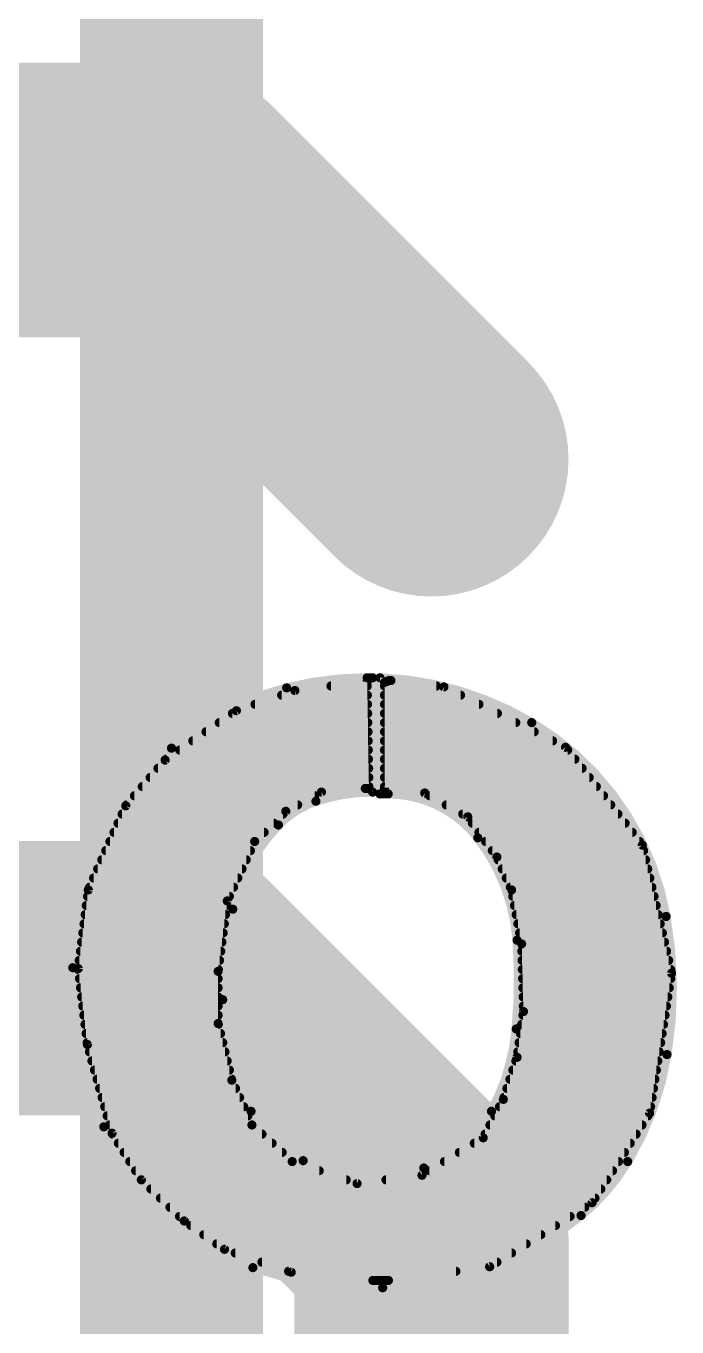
# Model space of a CAD drawing. Extents: x -3.8 to 55.5, y -10.2 to 68.5.
# Drawn here: x 20.678 to 22.486, y 33.069 to 36.682 of the extents above; entities that cross this region are included whole.
import ezdxf

# ---------------------------------------------------------------- set-up
doc = ezdxf.new("R2010")
doc.units = 0
for name, color, linetype in [('16', 132, 'CONTINUOUS'), ('21', 41, 'CONTINUOUS'), ('22', 40, 'CONTINUOUS')]:
    doc.layers.add(name, color=color, linetype=linetype)

msp = doc.modelspace()

# ---------------------------------------------------------------- linework, layer by layer
at = {"layer": '16', "const_width": 0.508}
msp.add_lwpolyline([(21.082, 31.496), (21.082, 50.546)], dxfattribs=at)
at = {"layer": '21', "const_width": 0.762}
for points in [[(21.0838, 36.1987), (19.6433, 36.1987)], [(21.8041, 35.4784), (21.0838, 36.1987)], [(19.6433, 34.0378), (21.0838, 34.0378)], [(21.0838, 34.0378), (21.8041, 33.3176)], [(21.8041, 33.3176), (21.8041, 32.5973)]]:
    msp.add_lwpolyline(points, dxfattribs=at)
at = {"layer": '21', "const_width": 0.381}
for points in [[(21.2186, 36.3334, 1), (20.9491, 36.064)], [(21.0838, 36.0082, 1), (21.0838, 36.3892)], [(21.6694, 35.3437, 1), (21.9388, 35.6131)], [(21.2186, 34.1726, 1), (20.9491, 33.9031)], [(21.0838, 33.8473, 1), (21.0838, 34.2283)], [(21.9946, 33.3176, 1), (21.6136, 33.3176)], [(21.6694, 33.1829, 1), (21.9388, 33.4523)]]:
    msp.add_lwpolyline(points, format="xyb", dxfattribs=at)
at = {"layer": '22'}
for points, const_width in [([(21.6256, 34.8717, 0.0624), (21.402, 34.8437)], 0.0254), ([(21.6256, 34.8781, 1), (21.6256, 34.8654)], 0.0127), ([(21.6319, 34.8616, 1), (21.6193, 34.8614)], 0.0127), ([(21.6264, 34.8552, 1), (21.6248, 34.8678)], 0.0127), ([(21.6256, 34.8654, 1), (21.6256, 34.8781)], 0.0127), ([(21.6472, 34.8717, 1), (21.6345, 34.8717)], 0.0127), ([(21.6408, 34.8654, 1), (21.6408, 34.8781)], 0.0127), ([(21.6675, 34.8717, 1), (21.6547, 34.8717)], 0.0127), ([(22.0828, 34.7472, 0.1246), (21.6611, 34.8717)], 0.0254), ([(21.6613, 34.878, 1), (21.6609, 34.8654)], 0.0127), ([(21.6802, 34.859, 1), (21.6674, 34.859)], 0.0127), ([(21.6715, 34.8649, 1), (21.6761, 34.8531)], 0.0127), ([(21.6865, 34.8704, 1), (21.6865, 34.8577)], 0.0127), ([(21.6888, 34.8581, 1), (21.6842, 34.8699)], 0.0127), ([(21.6924, 34.8703, 1), (21.6908, 34.8577)], 0.0127), ([(21.6916, 34.8577, 1), (21.6916, 34.8704)], 0.0127), ([(21.402, 34.8437, 0.1172), (21.082, 34.6761)], 0.0254), ([(21.388, 34.8297, 1), (21.388, 34.8171)], 0.0127), ([(21.4004, 34.8499, 1), (21.4036, 34.8375)], 0.0127), ([(21.4036, 34.8375, 1), (21.4004, 34.8499)], 0.0127), ([(21.4241, 34.8424, 1), (21.4257, 34.8298)], 0.0127), ([(21.427, 34.8301, 1), (21.4228, 34.8421)], 0.0127), ([(21.5252, 34.8552, 1), (21.5252, 34.8425)], 0.0127), ([(21.6258, 34.8425, 1), (21.6258, 34.8552)], 0.0127), ([(21.6262, 34.8171, 1), (21.6262, 34.8297)], 0.0127), ([(21.6738, 34.8552, 1), (21.6738, 34.8425)], 0.0127), ([(21.6738, 34.8297, 1), (21.6738, 34.8171)], 0.0127), ([(21.8181, 34.8425, 1), (21.8181, 34.8552)], 0.0127), ([(21.8417, 34.852, 1), (21.8361, 34.8406)], 0.0127), ([(21.8381, 34.84, 1), (21.8397, 34.8526)], 0.0127), ([(21.885, 34.8171, 1), (21.885, 34.8297)], 0.0127), ([(21.3141, 34.8043, 1), (21.3141, 34.7917)], 0.0127), ([(21.6267, 34.7917, 1), (21.6267, 34.8043)], 0.0127), ([(21.6738, 34.8043, 1), (21.6738, 34.7917)], 0.0127), ([(21.9362, 34.7917, 1), (21.9362, 34.8043)], 0.0127), ([(21.2513, 34.779, 1), (21.2513, 34.7663)], 0.0127), ([(21.2602, 34.7862, 1), (21.2644, 34.7742)], 0.0127), ([(21.2659, 34.775, 1), (21.2587, 34.7854)], 0.0127), ([(21.6271, 34.7663, 1), (21.6271, 34.779)], 0.0127), ([(21.6738, 34.779, 1), (21.6738, 34.7663)], 0.0127), ([(21.9874, 34.7663, 1), (21.9874, 34.779)], 0.0127), ([(21.1779, 34.7281, 1), (21.1779, 34.7155)], 0.0127), ([(21.2146, 34.7535, 1), (21.2146, 34.7409)], 0.0127), ([(21.6275, 34.7409, 1), (21.6275, 34.7535)], 0.0127), ([(21.628, 34.7155, 1), (21.628, 34.7281)], 0.0127), ([(21.6738, 34.7535, 1), (21.6738, 34.7409)], 0.0127), ([(21.6738, 34.7281, 1), (21.6738, 34.7155)], 0.0127), ([(22.0385, 34.7409, 1), (22.0385, 34.7535)], 0.0127), ([(22.4561, 34.2087, 0.2183), (22.0828, 34.7472)], 0.0254), ([(22.086, 34.7527, 1), (22.0796, 34.7417)], 0.0127), ([(22.0796, 34.7417, 1), (22.086, 34.7527)], 0.0127), ([(22.0897, 34.7155, 1), (22.0897, 34.7281)], 0.0127), ([(21.082, 34.6761, 0.2195), (20.8077, 34.0665)], 0.0254), ([(21.0862, 34.6713, 1), (21.0778, 34.6809)], 0.0127), ([(21.1412, 34.7028, 1), (21.1412, 34.6901)], 0.0127), ([(21.6284, 34.6901, 1), (21.6284, 34.7028)], 0.0127), ([(21.6738, 34.7028, 1), (21.6738, 34.6901)], 0.0127), ([(22.1408, 34.6901, 1), (22.1408, 34.7028)], 0.0127), ([(22.1817, 34.6825, 1), (22.1717, 34.6747)], 0.0127), ([(22.1739, 34.6729, 1), (22.1795, 34.6843)], 0.0127), ([(21.0606, 34.6483, 1), (21.0678, 34.6379)], 0.0127), ([(21.069, 34.639, 1), (21.0594, 34.6472)], 0.0127), ([(21.0678, 34.6519, 1), (21.0678, 34.6393)], 0.0127), ([(21.0778, 34.6809, 1), (21.0862, 34.6713)], 0.0127), ([(21.1045, 34.6773, 1), (21.1045, 34.6647)], 0.0127), ([(21.6288, 34.6647, 1), (21.6288, 34.6773)], 0.0127), ([(21.6292, 34.6393, 1), (21.6292, 34.6519)], 0.0127), ([(21.6738, 34.6773, 1), (21.6738, 34.6647)], 0.0127), ([(21.6738, 34.6519, 1), (21.6738, 34.6393)], 0.0127), ([(22.1827, 34.6647, 1), (22.1827, 34.6773)], 0.0127), ([(22.2026, 34.6393, 1), (22.2026, 34.6519)], 0.0127), ([(21.0445, 34.6266, 1), (21.0445, 34.6139)], 0.0127), ([(21.6297, 34.6139, 1), (21.6297, 34.6266)], 0.0127), ([(21.6738, 34.6266, 1), (21.6738, 34.6139)], 0.0127), ([(22.2226, 34.6139, 1), (22.2226, 34.6266)], 0.0127), ([(21.0008, 34.5757, 1), (21.0008, 34.5631)], 0.0127), ([(21.0227, 34.6011, 1), (21.0227, 34.5885)], 0.0127), ([(21.6301, 34.5885, 1), (21.6301, 34.6011)], 0.0127), ([(21.6305, 34.5631, 1), (21.6305, 34.5757)], 0.0127), ([(21.6738, 34.6011, 1), (21.6738, 34.5885)], 0.0127), ([(21.6738, 34.5757, 1), (21.6738, 34.5631)], 0.0127), ([(22.2425, 34.5885, 1), (22.2425, 34.6011)], 0.0127), ([(22.2624, 34.5631, 1), (22.2624, 34.5757)], 0.0127), ([(20.979, 34.5504, 1), (20.979, 34.5377)], 0.0127), ([(21.6408, 34.5542, 0.0828), (21.4833, 34.5288)], 0.0254), ([(21.4797, 34.5377, 1), (21.4797, 34.5504)], 0.0127), ([(21.4981, 34.5605, 1), (21.4991, 34.5479)], 0.0127), ([(21.5016, 34.5486, 1), (21.4956, 34.5598)], 0.0127), ([(21.6205, 34.5707, 1), (21.6205, 34.558)], 0.0127), ([(21.621, 34.558, 1), (21.62, 34.5706)], 0.0127), ([(21.6243, 34.5642, 1), (21.6369, 34.5644)], 0.0127), ([(21.6306, 34.558, 1), (21.6306, 34.5707)], 0.0127), ([(21.6345, 34.5542, 1), (21.6472, 34.5542)], 0.0127), ([(21.6408, 34.5479, 1), (21.6408, 34.5605)], 0.0127), ([(21.6547, 34.5491, 1), (21.6675, 34.5491)], 0.0127), ([(21.6611, 34.5555, 1), (21.6611, 34.5428)], 0.0127), ([(21.6674, 34.5669, 1), (21.6802, 34.5669)], 0.0127), ([(21.6747, 34.5732, 1), (21.6729, 34.5606)], 0.0127), ([(21.9329, 34.4272, 0.2316), (21.684, 34.5491)], 0.0254), ([(21.684, 34.5554, 1), (21.684, 34.5428)], 0.0127), ([(21.684, 34.5428, 1), (21.684, 34.5555)], 0.0127), ([(21.7887, 34.5572, 1), (21.7825, 34.546)], 0.0127), ([(21.7847, 34.5453, 1), (21.7865, 34.5579)], 0.0127), ([(21.7993, 34.5504, 1), (21.7993, 34.5377)], 0.0127), ([(22.2824, 34.5377, 1), (22.2824, 34.5504)], 0.0127), ([(20.9502, 34.5202, 1), (20.9598, 34.512)], 0.0127), ([(20.9608, 34.5135, 1), (20.9492, 34.5187)], 0.0127), ([(20.9572, 34.5249, 1), (20.9572, 34.5123)], 0.0127), ([(21.4833, 34.5288, 0.1209), (21.3792, 34.4627)], 0.0254), ([(21.3965, 34.5064, 1), (21.4025, 34.4952)], 0.0127), ([(21.4039, 34.4962, 1), (21.3951, 34.5054)], 0.0127), ([(21.4325, 34.5123, 1), (21.4325, 34.5249)], 0.0127), ([(21.4813, 34.5348, 1), (21.4853, 34.5228)], 0.0127), ([(21.4853, 34.5228, 1), (21.4813, 34.5348)], 0.0127), ([(21.8453, 34.5249, 1), (21.8453, 34.5123)], 0.0127), ([(22.3023, 34.5123, 1), (22.3023, 34.5249)], 0.0127), ([(20.9335, 34.4742, 1), (20.9335, 34.4615)], 0.0127), ([(20.9448, 34.4995, 1), (20.9448, 34.4869)], 0.0127), ([(21.3792, 34.4627, 0.1342), (21.2522, 34.229)], 0.0254), ([(21.3655, 34.4615, 1), (21.3655, 34.4742)], 0.0127), ([(21.3746, 34.4671, 1), (21.3838, 34.4583)], 0.0127), ([(21.3838, 34.4583, 1), (21.3746, 34.4671)], 0.0127), ([(21.3917, 34.4869, 1), (21.3917, 34.4995)], 0.0127), ([(21.8912, 34.4995, 1), (21.8912, 34.4869)], 0.0127), ([(21.9101, 34.4893, 1), (21.8999, 34.4819)], 0.0127), ([(21.9019, 34.48, 1), (21.9081, 34.4912)], 0.0127), ([(21.9179, 34.4742, 1), (21.9179, 34.4615)], 0.0127), ([(22.3223, 34.4869, 1), (22.3223, 34.4995)], 0.0127), ([(22.3422, 34.4615, 1), (22.3422, 34.4742)], 0.0127), ([(20.9222, 34.4487, 1), (20.9222, 34.4361)], 0.0127), ([(21.3393, 34.4361, 1), (21.3393, 34.4487)], 0.0127), ([(22.0421, 34.1427, 0.1478), (21.9329, 34.4272)], 0.0254), ([(21.9379, 34.4311, 1), (21.9279, 34.4233)], 0.0127), ([(21.9279, 34.4233, 1), (21.9379, 34.4311)], 0.0127), ([(21.9364, 34.4487, 1), (21.9364, 34.4361)], 0.0127), ([(22.3621, 34.4361, 1), (22.3621, 34.4487)], 0.0127), ([(20.8995, 34.398, 1), (20.8995, 34.3853)], 0.0127), ([(20.9109, 34.4233, 1), (20.9109, 34.4107)], 0.0127), ([(21.3014, 34.3853, 1), (21.3014, 34.398)], 0.0127), ([(21.3087, 34.4216, 1), (21.3175, 34.4124)], 0.0127), ([(21.3189, 34.4143, 1), (21.3073, 34.4197)], 0.0127), ([(21.3131, 34.4107, 1), (21.3131, 34.4233)], 0.0127), ([(21.9548, 34.4233, 1), (21.9548, 34.4107)], 0.0127), ([(21.9733, 34.398, 1), (21.9733, 34.3853)], 0.0127), ([(22.3821, 34.4107, 1), (22.3821, 34.4233)], 0.0127), ([(22.3963, 34.4082, 1), (22.3839, 34.4054)], 0.0127), ([(22.3851, 34.4029, 1), (22.3951, 34.4107)], 0.0127), ([(22.3936, 34.3853, 1), (22.3936, 34.398)], 0.0127), ([(20.8882, 34.3725, 1), (20.8882, 34.3599)], 0.0127), ([(21.2897, 34.3599, 1), (21.2897, 34.3725)], 0.0127), ([(21.992, 34.3764, 1), (21.9804, 34.3712)], 0.0127), ([(21.9811, 34.3701, 1), (21.9913, 34.3775)], 0.0127), ([(21.9896, 34.3725, 1), (21.9896, 34.3599)], 0.0127), ([(22.3994, 34.3599, 1), (22.3994, 34.3725)], 0.0127), ([(20.8656, 34.3218, 1), (20.8656, 34.3091)], 0.0127), ([(20.8769, 34.3471, 1), (20.8769, 34.3345)], 0.0127), ([(21.2662, 34.3091, 1), (21.2662, 34.3218)], 0.0127), ([(21.2779, 34.3345, 1), (21.2779, 34.3471)], 0.0127), ([(22.0009, 34.3471, 1), (22.0009, 34.3345)], 0.0127), ([(22.0122, 34.3218, 1), (22.0122, 34.3091)], 0.0127), ([(22.4052, 34.3345, 1), (22.4052, 34.3471)], 0.0127), ([(22.411, 34.3091, 1), (22.411, 34.3218)], 0.0127), ([(20.8572, 34.2816, 1), (20.8446, 34.2832)], 0.0127), ([(20.8451, 34.285, 1), (20.8567, 34.2798)], 0.0127), ([(20.8543, 34.2963, 1), (20.8543, 34.2837)], 0.0127), ([(21.2545, 34.2837, 1), (21.2545, 34.2963)], 0.0127), ([(22.0235, 34.2963, 1), (22.0235, 34.2837)], 0.0127), ([(22.0331, 34.2836, 1), (22.0207, 34.2812)], 0.0127), ([(22.0211, 34.2798, 1), (22.0327, 34.285)], 0.0127), ([(22.4168, 34.2837, 1), (22.4168, 34.2963)], 0.0127), ([(20.8486, 34.2709, 1), (20.8486, 34.2583)], 0.0127), ([(21.2432, 34.2511, 1), (21.2306, 34.2527)], 0.0127), ([(21.2311, 34.2546, 1), (21.2427, 34.2492)], 0.0127), ([(21.2428, 34.2583, 1), (21.2428, 34.2709)], 0.0127), ([(22.0302, 34.2709, 1), (22.0302, 34.2583)], 0.0127), ([(22.4226, 34.2583, 1), (22.4226, 34.2709)], 0.0127), ([(20.8421, 34.2201, 1), (20.8421, 34.2075)], 0.0127), ([(20.8454, 34.2456, 1), (20.8454, 34.2329)], 0.0127), ([(21.2522, 34.229, 0.0602), (21.2242, 33.9776)], 0.0254), ([(21.232, 34.2075, 1), (21.232, 34.2201)], 0.0127), ([(21.2353, 34.2329, 1), (21.2353, 34.2456)], 0.0127), ([(21.246, 34.2305, 1), (21.2584, 34.2275)], 0.0127), ([(21.2584, 34.2275, 1), (21.246, 34.2305)], 0.0127), ([(22.0349, 34.2456, 1), (22.0349, 34.2329)], 0.0127), ([(22.0397, 34.2201, 1), (22.0397, 34.2075)], 0.0127), ([(22.4284, 34.2329, 1), (22.4284, 34.2456)], 0.0127), ([(22.4342, 34.2075, 1), (22.4342, 34.2201)], 0.0127), ([(22.4587, 33.8252, 0.0851), (22.4561, 34.2087)], 0.0254), ([(22.4624, 34.2098, 1), (22.4498, 34.2076)], 0.0127), ([(20.8389, 34.1947, 1), (20.8389, 34.1821)], 0.0127), ([(21.2287, 34.1821, 1), (21.2287, 34.1947)], 0.0127), ([(22.0444, 34.1947, 1), (22.0444, 34.1821)], 0.0127), ([(22.44, 34.1821, 1), (22.44, 34.1947)], 0.0127), ([(22.4498, 34.2076, 1), (22.4624, 34.2098)], 0.0127), ([(20.8323, 34.1439, 1), (20.8323, 34.1313)], 0.0127), ([(20.8356, 34.1694, 1), (20.8356, 34.1567)], 0.0127), ([(21.2221, 34.1313, 1), (21.2221, 34.1439)], 0.0127), ([(21.2254, 34.1567, 1), (21.2254, 34.1694)], 0.0127), ([(22.0396, 33.8963, 0.0416), (22.0421, 34.1427)], 0.0254), ([(22.0484, 34.1432, 1), (22.0358, 34.1422)], 0.0127), ([(22.0358, 34.1422, 1), (22.0484, 34.1432)], 0.0127), ([(22.0491, 34.1694, 1), (22.0491, 34.1567)], 0.0127), ([(22.0539, 34.1439, 1), (22.0539, 34.1313)], 0.0127), ([(22.4458, 34.1567, 1), (22.4458, 34.1694)], 0.0127), ([(22.4516, 34.1313, 1), (22.4516, 34.1439)], 0.0127), ([(20.8291, 34.1185, 1), (20.8291, 34.1059)], 0.0127), ([(21.2188, 34.1059, 1), (21.2188, 34.1185)], 0.0127), ([(22.0611, 34.1327, 1), (22.0485, 34.1323)], 0.0127), ([(22.0486, 34.1313, 1), (22.061, 34.1337)], 0.0127), ([(22.0554, 34.1185, 1), (22.0554, 34.1059)], 0.0127), ([(22.4575, 34.1059, 1), (22.4575, 34.1185)], 0.0127), ([(20.8077, 34.0665, 0.092), (20.894, 33.6245)], 0.0254), ([(20.814, 34.0666, 1), (20.8014, 34.0664)], 0.0127), ([(20.8292, 34.0647, 1), (20.8166, 34.0631)], 0.0127), ([(20.8258, 34.0932, 1), (20.8258, 34.0805)], 0.0127), ([(21.2155, 34.0805, 1), (21.2155, 34.0932)], 0.0127), ([(22.056, 34.0932, 1), (22.056, 34.0805)], 0.0127), ([(22.4633, 34.0805, 1), (22.4633, 34.0932)], 0.0127), ([(20.8014, 34.0664, 1), (20.814, 34.0666)], 0.0127), ([(20.8166, 34.0647, 1), (20.8292, 34.0631)], 0.0127), ([(20.8232, 34.0677, 1), (20.8232, 34.0551)], 0.0127), ([(20.8263, 34.0423, 1), (20.8263, 34.0297)], 0.0127), ([(21.2179, 34.0563, 1), (21.2051, 34.0563)], 0.0127), ([(21.2052, 34.0571, 1), (21.2178, 34.0555)], 0.0127), ([(21.2115, 34.0297, 1), (21.2115, 34.0423)], 0.0127), ([(21.2122, 34.0551, 1), (21.2122, 34.0677)], 0.0127), ([(22.0567, 34.0677, 1), (22.0567, 34.0551)], 0.0127), ([(22.0574, 34.0423, 1), (22.0574, 34.0297)], 0.0127), ([(22.4777, 34.0502, 1), (22.4651, 34.0522)], 0.0127), ([(22.4652, 34.0498, 1), (22.4776, 34.0526)], 0.0127), ([(22.4691, 34.0551, 1), (22.4691, 34.0677)], 0.0127), ([(22.469, 34.0297, 1), (22.469, 34.0423)], 0.0127), ([(20.8293, 34.017, 1), (20.8293, 34.0043)], 0.0127), ([(21.2115, 34.0043, 1), (21.2115, 34.017)], 0.0127), ([(22.0581, 34.017, 1), (22.0581, 34.0043)], 0.0127), ([(22.465, 34.0043, 1), (22.465, 34.017)], 0.0127), ([(20.8324, 33.9915, 1), (20.8324, 33.9789)], 0.0127), ([(20.8354, 33.9661, 1), (20.8354, 33.9535)], 0.0127), ([(21.2115, 33.9789, 1), (21.2115, 33.9915)], 0.0127), ([(21.2115, 33.9535, 1), (21.2115, 33.9661)], 0.0127), ([(21.2242, 33.9776, 0.1204), (21.303, 33.6677)], 0.0254), ([(21.2305, 33.9777, 1), (21.2179, 33.9775)], 0.0127), ([(21.2179, 33.9775, 1), (21.2305, 33.9777)], 0.0127), ([(22.0588, 33.9915, 1), (22.0588, 33.9789)], 0.0127), ([(22.0595, 33.9661, 1), (22.0595, 33.9535)], 0.0127), ([(22.4571, 33.9535, 1), (22.4571, 33.9661)], 0.0127), ([(22.461, 33.9789, 1), (22.461, 33.9915)], 0.0127), ([(20.8385, 33.9408, 1), (20.8385, 33.9281)], 0.0127), ([(21.2115, 33.9281, 1), (21.2115, 33.9408)], 0.0127), ([(22.0585, 33.9408, 1), (22.0585, 33.9281)], 0.0127), ([(22.0662, 33.9437, 1), (22.0536, 33.9455)], 0.0127), ([(22.0536, 33.9444, 1), (22.0662, 33.9448)], 0.0127), ([(22.4531, 33.9281, 1), (22.4531, 33.9408)], 0.0127), ([(20.8416, 33.9153, 1), (20.8416, 33.9027)], 0.0127), ([(20.8446, 33.8899, 1), (20.8446, 33.8773)], 0.0127), ([(21.2177, 33.913, 1), (21.2053, 33.91)], 0.0127), ([(21.2051, 33.9115, 1), (21.2179, 33.9115)], 0.0127), ([(21.2121, 33.9027, 1), (21.2121, 33.9153)], 0.0127), ([(21.2183, 33.8773, 1), (21.2183, 33.8899)], 0.0127), ([(21.971, 33.6677, 0.0995), (22.0396, 33.8963)], 0.0254), ([(22.0459, 33.8957, 1), (22.0333, 33.8969)], 0.0127), ([(22.0333, 33.8969, 1), (22.0459, 33.8957)], 0.0127), ([(22.0514, 33.8899, 1), (22.0514, 33.8773)], 0.0127), ([(22.0549, 33.9153, 1), (22.0549, 33.9027)], 0.0127), ([(22.4451, 33.8773, 1), (22.4451, 33.8899)], 0.0127), ([(22.4491, 33.9027, 1), (22.4491, 33.9153)], 0.0127), ([(20.8477, 33.8646, 1), (20.8477, 33.8519)], 0.0127), ([(20.8544, 33.8548, 1), (20.8422, 33.8514)], 0.0127), ([(20.842, 33.8523, 1), (20.8546, 33.8539)], 0.0127), ([(21.2244, 33.8519, 1), (21.2244, 33.8646)], 0.0127), ([(22.0478, 33.8646, 1), (22.0478, 33.8519)], 0.0127), ([(22.4411, 33.8519, 1), (22.4411, 33.8646)], 0.0127), ([(20.854, 33.8391, 1), (20.854, 33.8265)], 0.0127), ([(21.2306, 33.8265, 1), (21.2306, 33.8391)], 0.0127), ([(22.0358, 33.8185, 1), (22.0484, 33.8167)], 0.0127), ([(22.0481, 33.8156, 1), (22.0361, 33.8196)], 0.0127), ([(22.0442, 33.8391, 1), (22.0442, 33.8265)], 0.0127), ([(22.3495, 33.528, 0.0949), (22.4587, 33.8252)], 0.0254), ([(22.4371, 33.8265, 1), (22.4371, 33.8391)], 0.0127), ([(22.465, 33.8242, 1), (22.4524, 33.8262)], 0.0127), ([(22.4524, 33.8262, 1), (22.465, 33.8242)], 0.0127), ([(20.861, 33.8137, 1), (20.861, 33.8011)], 0.0127), ([(20.8681, 33.7884, 1), (20.8681, 33.7757)], 0.0127), ([(21.2367, 33.8011, 1), (21.2367, 33.8137)], 0.0127), ([(21.2428, 33.7757, 1), (21.2428, 33.7884)], 0.0127), ([(22.0305, 33.7884, 1), (22.0305, 33.7757)], 0.0127), ([(22.0388, 33.8137, 1), (22.0388, 33.8011)], 0.0127), ([(22.4291, 33.7757, 1), (22.4291, 33.7884)], 0.0127), ([(22.4331, 33.8011, 1), (22.4331, 33.8137)], 0.0127), ([(20.8752, 33.7629, 1), (20.8752, 33.7503)], 0.0127), ([(21.2554, 33.7567, 1), (21.2438, 33.7515)], 0.0127), ([(21.2434, 33.7526, 1), (21.2558, 33.7556)], 0.0127), ([(21.249, 33.7503, 1), (21.249, 33.7629)], 0.0127), ([(22.0222, 33.7629, 1), (22.0222, 33.7503)], 0.0127), ([(22.4252, 33.7503, 1), (22.4252, 33.7629)], 0.0127), ([(20.8822, 33.7375, 1), (20.8822, 33.7249)], 0.0127), ([(20.8893, 33.7122, 1), (20.8893, 33.6995)], 0.0127), ([(21.2599, 33.7249, 1), (21.2599, 33.7375)], 0.0127), ([(21.2713, 33.6995, 1), (21.2713, 33.7122)], 0.0127), ([(22.0096, 33.6978, 1), (21.9984, 33.7036)], 0.0127), ([(22.0057, 33.7122, 1), (22.0057, 33.6995)], 0.0127), ([(22.0139, 33.7375, 1), (22.0139, 33.7249)], 0.0127), ([(22.4172, 33.6995, 1), (22.4172, 33.7122)], 0.0127), ([(22.4212, 33.7249, 1), (22.4212, 33.7375)], 0.0127), ([(20.8964, 33.6867, 1), (20.8964, 33.6741)], 0.0127), ([(21.2827, 33.6741, 1), (21.2827, 33.6867)], 0.0127), ([(21.303, 33.6677, 0.1633), (21.4478, 33.5305)], 0.0254), ([(21.3086, 33.6707, 1), (21.2974, 33.6647)], 0.0127), ([(21.2974, 33.6647, 1), (21.3086, 33.6707)], 0.0127), ([(21.783, 33.5102, 0.1942), (21.971, 33.6677)], 0.0254), ([(21.9654, 33.6707, 1), (21.9766, 33.6647)], 0.0127), ([(21.9766, 33.6647, 1), (21.9654, 33.6707)], 0.0127), ([(21.9934, 33.6867, 1), (21.9934, 33.6741)], 0.0127), ([(21.998, 33.7027, 1), (22.01, 33.6987)], 0.0127), ([(22.4132, 33.6741, 1), (22.4132, 33.6867)], 0.0127), ([(20.9034, 33.6613, 1), (20.9034, 33.6487)], 0.0127), ([(20.9105, 33.636, 1), (20.9105, 33.6233)], 0.0127), ([(21.2941, 33.6487, 1), (21.2941, 33.6613)], 0.0127), ([(21.3098, 33.6343, 1), (21.3012, 33.6249)], 0.0127), ([(21.3055, 33.6233, 1), (21.3055, 33.636)], 0.0127), ([(21.9668, 33.636, 1), (21.9668, 33.6233)], 0.0127), ([(21.9801, 33.6613, 1), (21.9801, 33.6487)], 0.0127), ([(22.3892, 33.6233, 1), (22.3892, 33.636)], 0.0127), ([(22.4041, 33.6636, 1), (22.4167, 33.6616)], 0.0127), ([(22.4157, 33.6592, 1), (22.4051, 33.666)], 0.0127), ([(22.4055, 33.6487, 1), (22.4055, 33.6613)], 0.0127), ([(20.894, 33.6245, 0.2224), (21.3081, 33.2334)], 0.0254), ([(20.8999, 33.6268, 1), (20.8881, 33.6222)], 0.0127), ([(20.8881, 33.6222, 1), (20.8999, 33.6268)], 0.0127), ([(20.9223, 33.6101, 1), (20.9115, 33.6033)], 0.0127), ([(20.9108, 33.605, 1), (20.923, 33.6084)], 0.0127), ([(20.9185, 33.6105, 1), (20.9185, 33.5979)], 0.0127), ([(21.2997, 33.627, 1), (21.3113, 33.6322)], 0.0127), ([(21.3335, 33.5979, 1), (21.3335, 33.6105)], 0.0127), ([(21.9514, 33.5886, 1), (21.9448, 33.5994)], 0.0127), ([(21.9534, 33.6105, 1), (21.9534, 33.5979)], 0.0127), ([(22.3729, 33.5979, 1), (22.3729, 33.6105)], 0.0127), ([(20.9344, 33.5851, 1), (20.9344, 33.5725)], 0.0127), ([(21.3614, 33.5725, 1), (21.3614, 33.5851)], 0.0127), ([(21.9233, 33.5851, 1), (21.9233, 33.5725)], 0.0127), ([(21.9425, 33.5969, 1), (21.9537, 33.5911)], 0.0127), ([(22.3565, 33.5725, 1), (22.3565, 33.5851)], 0.0127), ([(20.9504, 33.5598, 1), (20.9504, 33.5471)], 0.0127), ([(20.9663, 33.5343, 1), (20.9663, 33.5217)], 0.0127), ([(21.3894, 33.5471, 1), (21.3894, 33.5598)], 0.0127), ([(21.4193, 33.534, 1), (21.4153, 33.522)], 0.0127), ([(21.413, 33.5233, 1), (21.4216, 33.5327)], 0.0127), ([(21.4173, 33.5217, 1), (21.4173, 33.5343)], 0.0127), ([(21.4478, 33.5305, 0.1897), (21.783, 33.5102)], 0.0254), ([(21.4505, 33.5363, 1), (21.4451, 33.5247)], 0.0127), ([(21.4451, 33.5247, 1), (21.4505, 33.5363)], 0.0127), ([(21.8403, 33.5343, 1), (21.8403, 33.5217)], 0.0127), ([(21.8818, 33.5598, 1), (21.8818, 33.5471)], 0.0127), ([(22.2199, 33.3781, 0.0859), (22.3495, 33.528)], 0.0254), ([(22.3239, 33.5217, 1), (22.3239, 33.5343)], 0.0127), ([(22.3402, 33.5471, 1), (22.3402, 33.5598)], 0.0127), ([(22.3441, 33.5313, 1), (22.3549, 33.5247)], 0.0127), ([(22.3549, 33.5247, 1), (22.3441, 33.5313)], 0.0127), ([(20.9823, 33.5089, 1), (20.9823, 33.4963)], 0.0127), ([(21.4924, 33.4963, 1), (21.4924, 33.5089)], 0.0127), ([(21.7747, 33.4953, 1), (21.7813, 33.4845)], 0.0127), ([(21.781, 33.5162, 1), (21.785, 33.5042)], 0.0127), ([(21.7788, 33.4836, 1), (21.7772, 33.4962)], 0.0127), ([(21.785, 33.5042, 1), (21.781, 33.5162)], 0.0127), ([(21.7988, 33.5089, 1), (21.7988, 33.4963)], 0.0127), ([(22.3075, 33.4963, 1), (22.3075, 33.5089)], 0.0127), ([(21.0026, 33.4818, 1), (20.9938, 33.4726)], 0.0127), ([(20.9982, 33.4836, 1), (20.9982, 33.4709)], 0.0127), ([(20.9928, 33.4738, 1), (21.0036, 33.4806)], 0.0127), ([(21.0247, 33.4581, 1), (21.0247, 33.4455)], 0.0127), ([(21.5675, 33.4709, 1), (21.5675, 33.4836)], 0.0127), ([(21.5968, 33.4733, 1), (21.5984, 33.4607)], 0.0127), ([(21.5956, 33.461, 1), (21.5996, 33.473)], 0.0127), ([(21.678, 33.4836, 1), (21.678, 33.4709)], 0.0127), ([(22.2749, 33.4455, 1), (22.2749, 33.4581)], 0.0127), ([(22.2912, 33.4709, 1), (22.2912, 33.4836)], 0.0127), ([(21.0513, 33.4327, 1), (21.0513, 33.4201)], 0.0127), ([(22.2538, 33.4083, 1), (22.247, 33.4191)], 0.0127), ([(22.2586, 33.4201, 1), (22.2586, 33.4327)], 0.0127), ([(21.0778, 33.4074, 1), (21.0778, 33.3947)], 0.0127), ([(21.1043, 33.3819, 1), (21.1043, 33.3693)], 0.0127), ([(21.6687, 33.1775, 0.1703), (22.2199, 33.3781)], 0.0254), ([(22.1894, 33.3693, 1), (22.1894, 33.3819)], 0.0127), ([(22.2159, 33.383, 1), (22.2239, 33.3732)], 0.0127), ([(22.2239, 33.3732, 1), (22.2159, 33.383)], 0.0127), ([(22.2301, 33.3947, 1), (22.2301, 33.4074)], 0.0127), ([(22.2451, 33.4171, 1), (22.2557, 33.4103)], 0.0127), ([(21.1213, 33.3681, 1), (21.1139, 33.3577)], 0.0127), ([(21.1132, 33.3583, 1), (21.122, 33.3675)], 0.0127), ([(21.1356, 33.3565, 1), (21.1356, 33.3439)], 0.0127), ([(22.1488, 33.3439, 1), (22.1488, 33.3565)], 0.0127), ([(21.1717, 33.3312, 1), (21.1717, 33.3185)], 0.0127), ([(22.1082, 33.3185, 1), (22.1082, 33.3312)], 0.0127), ([(21.2077, 33.3057, 1), (21.2077, 33.2931)], 0.0127), ([(21.2314, 33.2902, 1), (21.2272, 33.2782)], 0.0127), ([(21.2256, 33.279, 1), (21.233, 33.2894)], 0.0127), ([(21.2591, 33.2803, 1), (21.2591, 33.2677)], 0.0127), ([(22.0269, 33.2677, 1), (22.0269, 33.2803)], 0.0127), ([(22.0675, 33.2931, 1), (22.0675, 33.3057)], 0.0127), ([(21.3081, 33.2334, 0.083), (21.6687, 33.1775)], 0.0254), ([(21.3101, 33.2394, 1), (21.3061, 33.2274)], 0.0127), ([(21.3061, 33.2274, 1), (21.3101, 33.2394)], 0.0127), ([(21.3332, 33.255, 1), (21.3332, 33.2423)], 0.0127), ([(21.9625, 33.2413, 1), (21.9693, 33.2305)], 0.0127), ([(21.9668, 33.2296, 1), (21.965, 33.2422)], 0.0127), ([(21.9862, 33.2423, 1), (21.9862, 33.255)], 0.0127), ([(21.4074, 33.2295, 1), (21.4074, 33.2169)], 0.0127), ([(21.4153, 33.227, 1), (21.4141, 33.2144)], 0.0127), ([(21.4126, 33.2147, 1), (21.4168, 33.2267)], 0.0127), ([(21.6414, 33.2041, 1), (21.6414, 33.1915)], 0.0127), ([(21.6653, 33.2016, 1), (21.6671, 33.189)], 0.0127), ([(21.6656, 33.189, 1), (21.6668, 33.2016)], 0.0127), ([(21.6847, 33.1915, 1), (21.6847, 33.2041)], 0.0127), ([(21.8722, 33.2169, 1), (21.8722, 33.2295)], 0.0127), ([(21.6686, 33.1838, 1), (21.6688, 33.1712)], 0.0127), ([(21.6688, 33.1712, 1), (21.6686, 33.1838)], 0.0127)]:
    msp.add_lwpolyline(points, format="xyb", dxfattribs=dict(at, const_width=const_width))
at = {"layer": '22', "const_width": 0.0254}
for points in [[(21.6256, 34.8615), (21.4249, 34.8361)], [(21.6408, 34.8717), (21.6256, 34.8717)], [(21.6306, 34.5643), (21.6256, 34.8615)], [(21.6408, 34.5542), (21.6408, 34.8717)], [(21.6611, 34.8717), (21.6611, 34.5491)], [(21.6865, 34.864), (21.6738, 34.859)], [(21.6738, 34.859), (21.6738, 34.5669)], [(21.6916, 34.864), (21.6865, 34.864)], [(21.8389, 34.8463), (21.6916, 34.864)], [(21.4249, 34.8361), (21.2623, 34.7802)], [(21.388, 34.8234), (21.6262, 34.8234)], [(21.5252, 34.8488), (21.6258, 34.8488)], [(21.6738, 34.8488), (21.8181, 34.8488)], [(21.6738, 34.8234), (21.885, 34.8234)], [(22.1767, 34.6786), (21.8389, 34.8463)], [(21.3141, 34.798), (21.6267, 34.798)], [(21.6738, 34.798), (21.9362, 34.798)], [(21.2623, 34.7802), (21.0642, 34.6431)], [(21.2513, 34.7726), (21.6271, 34.7726)], [(21.6738, 34.7726), (21.9874, 34.7726)], [(21.1779, 34.7218), (21.628, 34.7218)], [(21.2146, 34.7472), (21.6275, 34.7472)], [(21.6738, 34.7472), (22.0385, 34.7472)], [(21.6738, 34.7218), (22.0897, 34.7218)], [(21.1412, 34.6964), (21.6284, 34.6964)], [(21.6738, 34.6964), (22.1408, 34.6964)], [(22.3901, 34.4068), (22.1767, 34.6786)], [(21.0642, 34.6431), (20.955, 34.5161)], [(21.0678, 34.6456), (21.6292, 34.6456)], [(21.1045, 34.671), (21.6288, 34.671)], [(21.6738, 34.671), (22.1827, 34.671)], [(21.6738, 34.6456), (22.2026, 34.6456)], [(21.0445, 34.6202), (21.6297, 34.6202)], [(21.6738, 34.6202), (22.2226, 34.6202)], [(21.0008, 34.5694), (21.6305, 34.5694)], [(21.0227, 34.5948), (21.6301, 34.5948)], [(21.6738, 34.5948), (22.2425, 34.5948)], [(21.6738, 34.5694), (22.2624, 34.5694)], [(20.979, 34.544), (21.4797, 34.544)], [(21.3995, 34.5008), (21.4986, 34.5542)], [(21.4986, 34.5542), (21.6205, 34.5643)], [(21.6205, 34.5643), (21.6306, 34.5643)], [(21.6611, 34.5491), (21.684, 34.5491)], [(21.6738, 34.5669), (21.7856, 34.5516)], [(21.7856, 34.5516), (21.905, 34.4856)], [(21.7993, 34.544), (22.2824, 34.544)], [(20.955, 34.5161), (20.8509, 34.2824)], [(20.9572, 34.5186), (21.4325, 34.5186)], [(21.3131, 34.417), (21.3995, 34.5008)], [(21.8453, 34.5186), (22.3023, 34.5186)], [(20.9335, 34.4678), (21.3655, 34.4678)], [(20.9448, 34.4932), (21.3917, 34.4932)], [(21.8912, 34.4932), (22.3223, 34.4932)], [(21.905, 34.4856), (21.9862, 34.3738)], [(21.9179, 34.4678), (22.3422, 34.4678)], [(20.9222, 34.4424), (21.3393, 34.4424)], [(21.9364, 34.4424), (22.3621, 34.4424)], [(20.8995, 34.3916), (21.3014, 34.3916)], [(20.9109, 34.417), (21.3131, 34.417)], [(21.2369, 34.2519), (21.3131, 34.417)], [(21.9548, 34.417), (22.3821, 34.417)], [(21.9733, 34.3916), (22.3936, 34.3916)], [(22.4714, 34.0512), (22.3901, 34.4068)], [(20.8882, 34.3662), (21.2897, 34.3662)], [(21.9862, 34.3738), (22.0269, 34.2824)], [(21.9896, 34.3662), (22.3994, 34.3662)], [(20.8656, 34.3154), (21.2662, 34.3154)], [(20.8769, 34.3408), (21.2779, 34.3408)], [(22.0009, 34.3408), (22.4052, 34.3408)], [(22.0122, 34.3154), (22.411, 34.3154)], [(20.8509, 34.2824), (20.8229, 34.0639)], [(20.8543, 34.29), (21.2545, 34.29)], [(22.0235, 34.29), (22.4168, 34.29)], [(22.0269, 34.2824), (22.0548, 34.1325)], [(20.8486, 34.2646), (21.2428, 34.2646)], [(21.2115, 34.0563), (21.2369, 34.2519)], [(22.0302, 34.2646), (22.4226, 34.2646)], [(20.8421, 34.2138), (21.232, 34.2138)], [(20.8454, 34.2392), (21.2353, 34.2392)], [(22.0349, 34.2392), (22.4284, 34.2392)], [(22.0397, 34.2138), (22.4342, 34.2138)], [(20.8389, 34.1884), (21.2287, 34.1884)], [(22.0444, 34.1884), (22.44, 34.1884)], [(20.8323, 34.1376), (21.2221, 34.1376)], [(20.8356, 34.163), (21.2254, 34.163)], [(22.0491, 34.163), (22.4458, 34.163)], [(22.0539, 34.1376), (22.4516, 34.1376)], [(20.8291, 34.1122), (21.2188, 34.1122)], [(22.0548, 34.1325), (22.0599, 33.9446)], [(22.0554, 34.1122), (22.4575, 34.1122)], [(20.8229, 34.0639), (20.8483, 33.8531)], [(20.8258, 34.0868), (21.2155, 34.0868)], [(22.056, 34.0868), (22.4633, 34.0868)], [(20.8232, 34.0614), (21.2122, 34.0614)], [(20.8263, 34.036), (21.2115, 34.036)], [(21.2115, 33.9115), (21.2115, 34.0563)], [(22.0567, 34.0614), (22.4691, 34.0614)], [(22.0574, 34.036), (22.469, 34.036)], [(22.4104, 33.6626), (22.4714, 34.0512)], [(20.8293, 34.0106), (21.2115, 34.0106)], [(22.0581, 34.0106), (22.465, 34.0106)], [(20.8324, 33.9852), (21.2115, 33.9852)], [(20.8354, 33.9598), (21.2115, 33.9598)], [(22.0588, 33.9852), (22.461, 33.9852)], [(22.0595, 33.9598), (22.4571, 33.9598)], [(20.8385, 33.9344), (21.2115, 33.9344)], [(22.0599, 33.9446), (22.0421, 33.8176)], [(22.0585, 33.9344), (22.4531, 33.9344)], [(20.8416, 33.909), (21.2121, 33.909)], [(20.8446, 33.8836), (21.2183, 33.8836)], [(21.2496, 33.7541), (21.2115, 33.9115)], [(22.0514, 33.8836), (22.4451, 33.8836)], [(22.0549, 33.909), (22.4491, 33.909)], [(20.8477, 33.8582), (21.2244, 33.8582)], [(20.8483, 33.8531), (20.9169, 33.6067)], [(22.0478, 33.8582), (22.4411, 33.8582)], [(20.854, 33.8328), (21.2306, 33.8328)], [(22.0421, 33.8176), (22.004, 33.7007)], [(22.0442, 33.8328), (22.4371, 33.8328)], [(20.861, 33.8074), (21.2367, 33.8074)], [(20.8681, 33.782), (21.2428, 33.782)], [(22.0305, 33.782), (22.4291, 33.782)], [(22.0388, 33.8074), (22.4331, 33.8074)], [(20.8752, 33.7566), (21.249, 33.7566)], [(21.3055, 33.6296), (21.2496, 33.7541)], [(22.0222, 33.7566), (22.4252, 33.7566)], [(20.8822, 33.7312), (21.2599, 33.7312)], [(20.8893, 33.7058), (21.2713, 33.7058)], [(22.004, 33.7007), (21.9481, 33.594)], [(22.0057, 33.7058), (22.4172, 33.7058)], [(22.0139, 33.7312), (22.4212, 33.7312)], [(20.8964, 33.6804), (21.2827, 33.6804)], [(21.9934, 33.6804), (22.4132, 33.6804)], [(20.9034, 33.655), (21.2941, 33.655)], [(20.9105, 33.6296), (21.3055, 33.6296)], [(21.4173, 33.528), (21.3055, 33.6296)], [(21.9668, 33.6296), (22.3892, 33.6296)], [(21.9801, 33.655), (22.4055, 33.655)], [(22.2504, 33.4137), (22.4104, 33.6626)], [(20.9169, 33.6067), (20.9982, 33.4772)], [(20.9185, 33.6042), (21.3335, 33.6042)], [(21.9481, 33.594), (21.778, 33.4899)], [(21.9534, 33.6042), (22.3729, 33.6042)], [(20.9344, 33.5788), (21.3614, 33.5788)], [(21.9233, 33.5788), (22.3565, 33.5788)], [(20.9504, 33.5534), (21.3894, 33.5534)], [(20.9663, 33.528), (21.4173, 33.528)], [(21.5976, 33.467), (21.4173, 33.528)], [(21.8403, 33.528), (22.3239, 33.528)], [(21.8818, 33.5534), (22.3402, 33.5534)], [(20.9823, 33.5026), (21.4924, 33.5026)], [(21.778, 33.4899), (21.5976, 33.467)], [(21.7988, 33.5026), (22.3075, 33.5026)], [(20.9982, 33.4772), (21.1176, 33.3629)], [(20.9982, 33.4772), (21.5675, 33.4772)], [(21.0247, 33.4518), (22.2749, 33.4518)], [(21.678, 33.4772), (22.2912, 33.4772)], [(21.0513, 33.4264), (22.2586, 33.4264)], [(21.9659, 33.2359), (22.2504, 33.4137)], [(21.0778, 33.401), (22.2301, 33.401)], [(21.1043, 33.3756), (22.1894, 33.3756)], [(21.1176, 33.3629), (21.2293, 33.2842)], [(21.1356, 33.3502), (22.1488, 33.3502)], [(21.1717, 33.3248), (22.1082, 33.3248)], [(21.2077, 33.2994), (22.0675, 33.2994)], [(21.2293, 33.2842), (21.4147, 33.2207)], [(21.2591, 33.274), (22.0269, 33.274)], [(21.3332, 33.2486), (21.9862, 33.2486)], [(21.6662, 33.1953), (21.9659, 33.2359)], [(21.4074, 33.2232), (21.8722, 33.2232)], [(21.4147, 33.2207), (21.6662, 33.1953)], [(21.6414, 33.1978), (21.6847, 33.1978)]]:
    msp.add_lwpolyline(points, dxfattribs=at)

doc.saveas('drawing.dxf')
